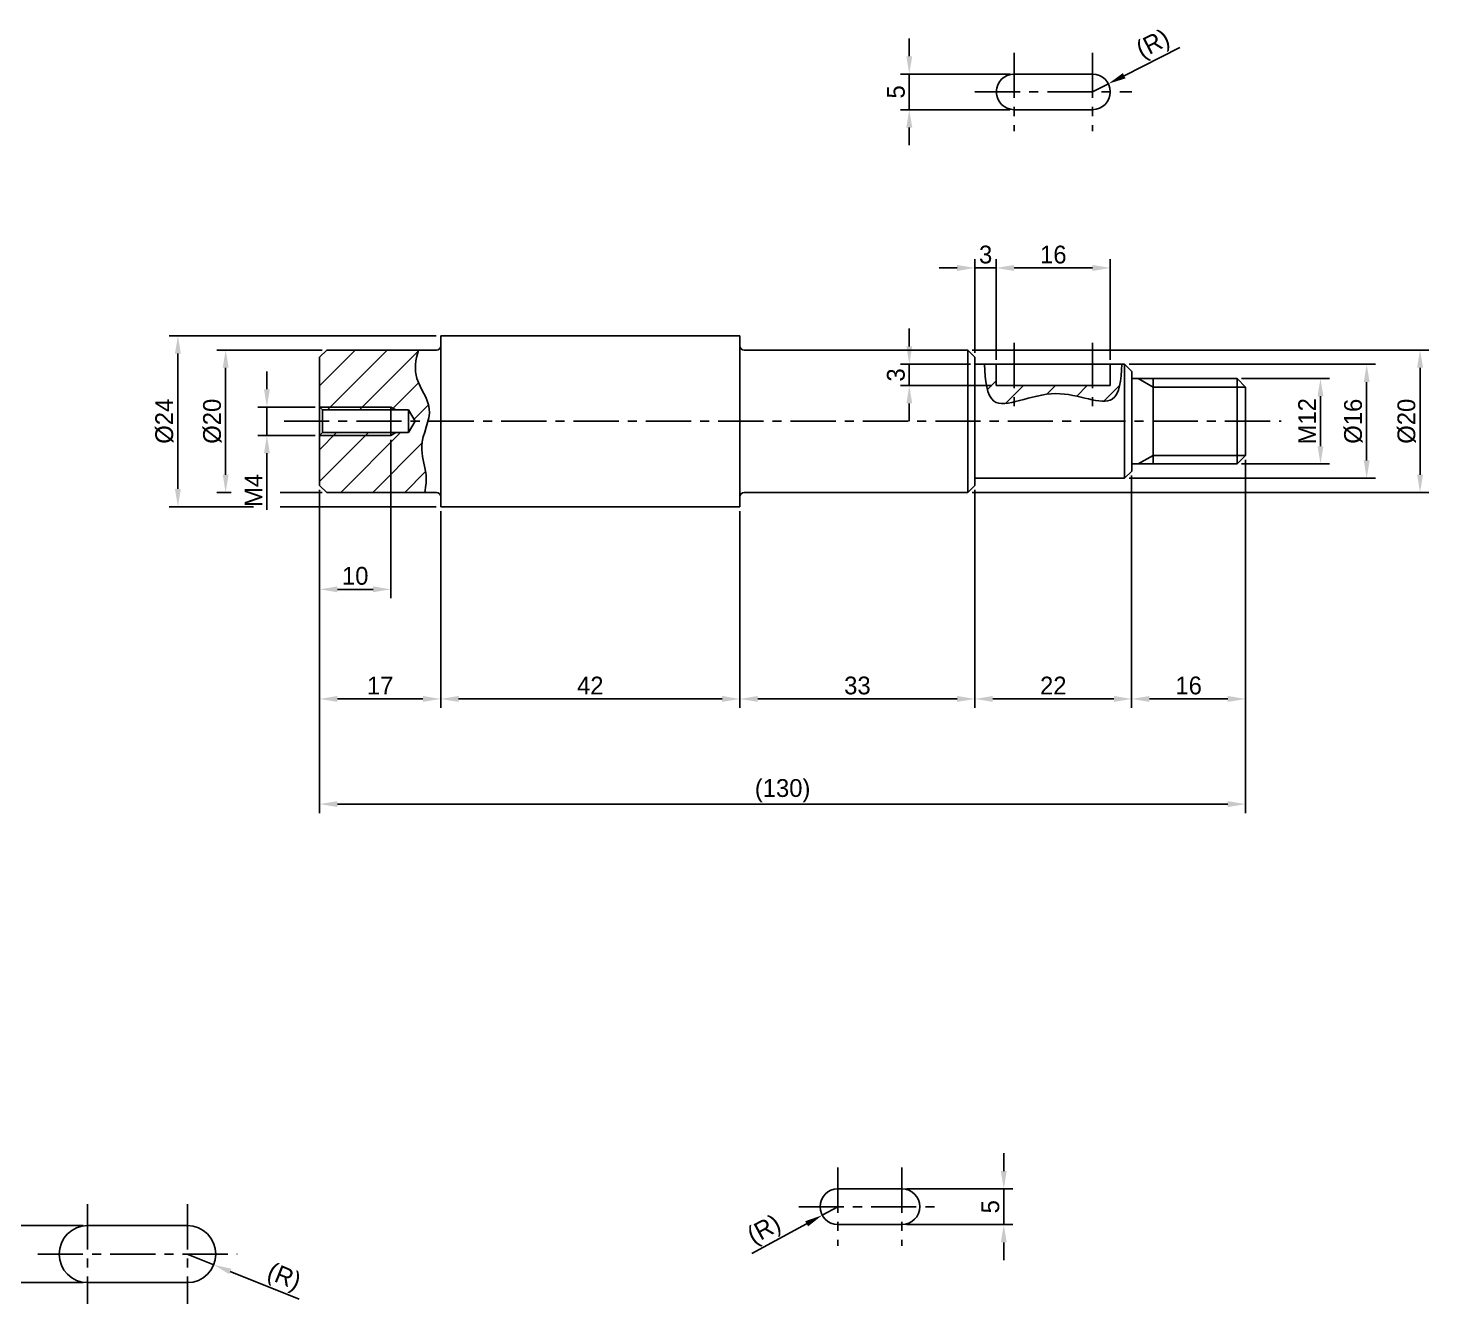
# Model space of a CAD drawing. Header units: millimetres. Extents: x 30 to 1168, y -22 to 440.
# Drawn here: x 203.4 to 400.1, y 252.6 to 431.7 of the extents above; entities that cross this region are included whole.
import ezdxf

# ---------------------------------------------------------------- set-up
doc = ezdxf.new("R2010")
doc.units = ezdxf.units.MM
doc.header["$LTSCALE"] = 0.2
doc.linetypes.add('CENTER', pattern=[50.8, 31.75, -6.35, 6.35, -6.35])
for name, color, linetype in [('가는실선', 1, 'Continuous'), ('외형선', 3, 'Continuous'), ('중심선', 1, 'CENTER'), ('치수', 1, 'Continuous')]:
    doc.layers.add(name, color=color, linetype=linetype)
doc.dimstyles.new('ISO-25', dxfattribs={"dimtxt": 2.5, "dimasz": 2.5, "dimexe": 1.25, "dimexo": 0.625, "dimtad": 1, "dimdsep": 46, "dimtxsty": 'Standard', "dimcen": 0, "dimclrt": 2, "dimadec": 0, "dimazin": 0, "dimtfac": 1, "dimtmove": 0, "dimatfit": 3, "dimfxl": 1, "dimarcsym": 0})
doc.dimstyles.new('지름치수', dxfattribs={"dimtxt": 2.5, "dimasz": 2.5, "dimexe": 1.25, "dimexo": 0.625, "dimtad": 1, "dimdsep": 46, "dimtxsty": 'Standard', "dimcen": 0, "dimclrt": 2, "dimadec": 0, "dimazin": 0, "dimtfac": 1, "dimtmove": 0, "dimatfit": 3, "dimfxl": 1, "dimarcsym": 0})
pattern_1 = [(45, (20.0285, -6e-14), (-2.245064, 2.245064), [])]

# ---------------------------------------------------------------- blocks, each defined once
blk = doc.blocks.new('*D10')
at = {"layer": 'Defpoints', "color": 0, "transparency": 16777216}
for p in [(339.38, 398.04), (336.38, 385.52), (339.38, 384.52)]:
    blk.add_point(p, dxfattribs=at)
at = {"layer": '치수', "color": 0, "lineweight": -2, "transparency": 16777216}
for p, q in [((336.38, 386.14), (336.38, 399.29)), ((339.38, 385.14), (339.38, 399.29)), ((333.88, 398.04), (331.38, 398.04)), ((336.38, 398.04), (339.38, 398.04)), ((341.88, 398.04), (344.38, 398.04))]:
    blk.add_line(p, q, dxfattribs=at)
at = {"layer": '치수', "color": 0, "transparency": 16777216}
for points in [[(333.88, 398.46), (333.88, 397.62), (336.38, 398.04)], [(341.88, 398.46), (341.88, 397.62), (339.38, 398.04)]]:
    blk.add_solid(points, dxfattribs=at)
at = {"layer": '치수', "color": 2, "transparency": 16777216, "insert": (337.88, 399.91), "char_height": 2.5, "attachment_point": 5}
blk.add_mtext('3', dxfattribs=at)
blk = doc.blocks.new('*D11')
at = {"layer": 'Defpoints', "color": 0, "transparency": 16777216}
for p in [(355.38, 398.04), (339.38, 384.52), (355.38, 384.52)]:
    blk.add_point(p, dxfattribs=at)
at = {"layer": '치수', "color": 0, "lineweight": -2, "transparency": 16777216}
for p, q in [((339.38, 385.14), (339.38, 399.29)), ((355.38, 385.14), (355.38, 399.29)), ((341.88, 398.04), (352.88, 398.04))]:
    blk.add_line(p, q, dxfattribs=at)
at = {"layer": '치수', "color": 0, "transparency": 16777216}
for points in [[(341.88, 398.46), (341.88, 397.62), (339.38, 398.04)], [(352.88, 398.46), (352.88, 397.62), (355.38, 398.04)]]:
    blk.add_solid(points, dxfattribs=at)
at = {"layer": '치수', "color": 2, "transparency": 16777216, "insert": (347.38, 399.91), "char_height": 2.5, "attachment_point": 5}
blk.add_mtext('16', dxfattribs=at)
blk = doc.blocks.new('*D12')
at = {"layer": 'Defpoints', "color": 0, "transparency": 16777216}
for p in [(327.16, 384.52), (336.38, 384.52), (339.38, 381.52)]:
    blk.add_point(p, dxfattribs=at)
at = {"layer": '치수', "color": 0, "lineweight": -2, "transparency": 16777216}
for p, q in [((327.16, 387.02), (327.16, 389.52)), ((335.76, 384.52), (325.91, 384.52)), ((327.16, 381.52), (327.16, 384.52)), ((338.76, 381.52), (325.91, 381.52)), ((327.16, 379.02), (327.16, 376.52))]:
    blk.add_line(p, q, dxfattribs=at)
at = {"layer": '치수', "color": 0, "transparency": 16777216}
for points in [[(326.75, 387.02), (327.58, 387.02), (327.16, 384.52)], [(326.75, 379.02), (327.58, 379.02), (327.16, 381.52)]]:
    blk.add_solid(points, dxfattribs=at)
at = {"layer": '치수', "color": 2, "transparency": 16777216, "insert": (325.29, 383.02), "char_height": 2.5, "attachment_point": 5, "rotation": 90}
blk.add_mtext('3', dxfattribs=at)
blk = doc.blocks.new('*D13')
at = {"layer": 'Defpoints', "color": 0, "transparency": 16777216}
for p in [(341.88, 425.26), (327.16, 420.26), (341.88, 420.26)]:
    blk.add_point(p, dxfattribs=at)
at = {"layer": '치수', "color": 0, "lineweight": -2, "transparency": 16777216}
for p, q in [((327.16, 427.76), (327.16, 430.26)), ((341.26, 425.26), (325.91, 425.26)), ((327.16, 425.26), (327.16, 420.26)), ((341.26, 420.26), (325.91, 420.26)), ((327.16, 417.76), (327.16, 415.26))]:
    blk.add_line(p, q, dxfattribs=at)
at = {"layer": '치수', "color": 0, "transparency": 16777216}
for points in [[(326.75, 427.76), (327.58, 427.76), (327.16, 425.26)], [(326.75, 417.76), (327.58, 417.76), (327.16, 420.26)]]:
    blk.add_solid(points, dxfattribs=at)
at = {"layer": '치수', "color": 2, "transparency": 16777216, "insert": (325.29, 422.76), "char_height": 2.5, "attachment_point": 5, "rotation": 90}
blk.add_mtext('5', dxfattribs=at)
blk = doc.blocks.new('*D14')
at = {"layer": 'Defpoints', "color": 0, "transparency": 16777216}
for p in [(355.11, 423.9), (352.88, 422.76)]:
    blk.add_point(p, dxfattribs=at)
at = {"layer": '치수', "color": 0, "lineweight": -2, "transparency": 16777216}
for p, q in [((365.14, 429), (357.34, 425.03)), ((352.88, 422.76), (355.11, 423.9))]:
    blk.add_line(p, q, dxfattribs=at)
at = {"layer": '치수', "color": 0, "transparency": 16777216}
blk.add_solid([(357.15, 425.4), (357.53, 424.66), (355.11, 423.9)], dxfattribs=at)
at = {"layer": '치수', "color": 2, "transparency": 16777216, "insert": (361.5, 429.25), "char_height": 2.5, "attachment_point": 5, "rotation": 26.9703}
blk.add_mtext('(R)', dxfattribs=at)
blk = doc.blocks.new('*D38')
at = {"layer": 'Defpoints', "color": 0, "transparency": 16777216}
for p in [(197.93, 263.59), (211.81, 263.59), (211.81, 255.59)]:
    blk.add_point(p, dxfattribs=at)
at = {"layer": '치수', "color": 0, "lineweight": -2, "transparency": 16777216}
for p, q in [((211.19, 263.59), (196.68, 263.59)), ((197.93, 258.09), (197.93, 261.09)), ((211.19, 255.59), (196.68, 255.59))]:
    blk.add_line(p, q, dxfattribs=at)
at = {"layer": '치수', "color": 0, "transparency": 16777216}
for points in [[(197.52, 261.09), (198.35, 261.09), (197.93, 263.59)], [(197.52, 258.09), (198.35, 258.09), (197.93, 255.59)]]:
    blk.add_solid(points, dxfattribs=at)
at = {"layer": '치수', "color": 2, "transparency": 16777216, "insert": (196.06, 259.59), "char_height": 2.5, "attachment_point": 5, "rotation": 90}
blk.add_mtext('8', dxfattribs=at)
blk = doc.blocks.new('*D39')
at = {"layer": 'Defpoints', "color": 0, "transparency": 16777216}
for p in [(225.81, 259.59), (229.52, 258.09)]:
    blk.add_point(p, dxfattribs=at)
at = {"layer": '치수', "color": 0, "lineweight": -2, "transparency": 16777216}
for p, q in [((225.81, 259.59), (229.52, 258.09)), ((241.49, 253.26), (231.84, 257.16))]:
    blk.add_line(p, q, dxfattribs=at)
at = {"layer": '치수', "color": 0, "transparency": 16777216}
blk.add_solid([(232, 257.54), (231.69, 256.77), (229.52, 258.09)], dxfattribs=at)
at = {"layer": '치수', "color": 2, "transparency": 16777216, "insert": (239.3, 256.17), "char_height": 2.5, "attachment_point": 5, "rotation": 338.0217}
blk.add_mtext('(R)', dxfattribs=at)
blk = doc.blocks.new('*D43')
at = {"layer": 'Defpoints', "color": 0, "transparency": 16777216}
for p in [(326.14, 268.74), (326.14, 263.74), (340.43, 263.74)]:
    blk.add_point(p, dxfattribs=at)
at = {"layer": '치수', "color": 0, "lineweight": -2, "transparency": 16777216}
for p, q in [((340.43, 271.24), (340.43, 273.74)), ((326.76, 268.74), (341.68, 268.74)), ((340.43, 268.74), (340.43, 263.74)), ((326.76, 263.74), (341.68, 263.74)), ((340.43, 261.24), (340.43, 258.74))]:
    blk.add_line(p, q, dxfattribs=at)
at = {"layer": '치수', "color": 0, "transparency": 16777216}
for points in [[(340.01, 271.24), (340.84, 271.24), (340.43, 268.74)], [(340.01, 261.24), (340.84, 261.24), (340.43, 263.74)]]:
    blk.add_solid(points, dxfattribs=at)
at = {"layer": '치수', "color": 2, "transparency": 16777216, "insert": (338.55, 266.24), "char_height": 2.5, "attachment_point": 5, "rotation": 90}
blk.add_mtext('5', dxfattribs=at)
blk = doc.blocks.new('*D44')
at = {"layer": 'Defpoints', "color": 0, "transparency": 16777216}
for p in [(317.14, 266.24), (314.94, 265.05)]:
    blk.add_point(p, dxfattribs=at)
at = {"layer": '치수', "color": 0, "lineweight": -2, "transparency": 16777216}
for p, q in [((317.14, 266.24), (314.94, 265.05)), ((305.07, 259.66), (312.75, 263.85))]:
    blk.add_line(p, q, dxfattribs=at)
at = {"layer": '치수', "color": 0, "transparency": 16777216}
blk.add_solid([(312.55, 264.21), (312.95, 263.48), (314.94, 265.05)], dxfattribs=at)
at = {"layer": '치수', "color": 2, "transparency": 16777216, "insert": (306.91, 262.8), "char_height": 2.5, "attachment_point": 5, "rotation": 28.6063}
blk.add_mtext('(R)', dxfattribs=at)
blk = doc.blocks.new('*D116')
at = {"layer": 'Defpoints', "color": 0, "transparency": 16777216}
for p in [(373.18, 382.52), (373.18, 370.52), (384.89, 370.52)]:
    blk.add_point(p, dxfattribs=at)
at = {"layer": '치수', "color": 0, "lineweight": -2, "transparency": 16777216}
for p, q in [((373.81, 382.52), (386.14, 382.52)), ((384.89, 380.02), (384.89, 373.02)), ((373.81, 370.52), (386.14, 370.52))]:
    blk.add_line(p, q, dxfattribs=at)
at = {"layer": '치수', "color": 0, "transparency": 16777216}
for points in [[(384.47, 380.02), (385.3, 380.02), (384.89, 382.52)], [(384.47, 373.02), (385.3, 373.02), (384.89, 370.52)]]:
    blk.add_solid(points, dxfattribs=at)
at = {"layer": '치수', "color": 2, "transparency": 16777216, "insert": (383.01, 376.52), "char_height": 2.5, "attachment_point": 5, "rotation": 90}
blk.add_mtext('M12', dxfattribs=at)
blk = doc.blocks.new('*D117')
at = {"layer": 'Defpoints', "color": 0, "transparency": 16777216}
for p in [(357.38, 384.52), (357.38, 368.52), (391.37, 368.52)]:
    blk.add_point(p, dxfattribs=at)
at = {"layer": '치수', "color": 0, "lineweight": -2, "transparency": 16777216}
for p, q in [((358.01, 384.52), (392.62, 384.52)), ((391.37, 382.02), (391.37, 371.02)), ((358.01, 368.52), (392.62, 368.52))]:
    blk.add_line(p, q, dxfattribs=at)
at = {"layer": '치수', "color": 0, "transparency": 16777216}
for points in [[(390.96, 382.02), (391.79, 382.02), (391.37, 384.52)], [(390.96, 371.02), (391.79, 371.02), (391.37, 368.52)]]:
    blk.add_solid(points, dxfattribs=at)
at = {"layer": '치수', "color": 2, "transparency": 16777216, "insert": (389.5, 376.52), "char_height": 2.5, "attachment_point": 5, "rotation": 90}
blk.add_mtext('%%c16', dxfattribs=at)
blk = doc.blocks.new('*D118')
at = {"layer": 'Defpoints', "color": 0, "transparency": 16777216}
for p in [(335.38, 386.52), (335.38, 366.52), (398.87, 366.52)]:
    blk.add_point(p, dxfattribs=at)
at = {"layer": '치수', "color": 0, "lineweight": -2, "transparency": 16777216}
for p, q in [((336.01, 386.52), (400.12, 386.52)), ((398.87, 384.02), (398.87, 369.02)), ((336.01, 366.52), (400.12, 366.52))]:
    blk.add_line(p, q, dxfattribs=at)
at = {"layer": '치수', "color": 0, "transparency": 16777216}
for points in [[(398.45, 384.02), (399.29, 384.02), (398.87, 386.52)], [(398.45, 369.02), (399.29, 369.02), (398.87, 366.52)]]:
    blk.add_solid(points, dxfattribs=at)
at = {"layer": '치수', "color": 2, "transparency": 16777216, "insert": (396.99, 376.52), "char_height": 2.5, "attachment_point": 5, "rotation": 90}
blk.add_mtext('%%c20', dxfattribs=at)
blk = doc.blocks.new('*D119')
at = {"layer": 'Defpoints', "color": 0, "transparency": 16777216}
for p in [(244.38, 378.52), (236.98, 374.52), (244.38, 374.52)]:
    blk.add_point(p, dxfattribs=at)
at = {"layer": '치수', "color": 0, "lineweight": -2, "transparency": 16777216}
for p, q in [((236.98, 381.02), (236.98, 383.52)), ((243.76, 378.52), (235.73, 378.52)), ((236.98, 378.52), (236.98, 374.52)), ((243.76, 374.52), (235.73, 374.52)), ((236.98, 372.02), (236.98, 364.1))]:
    blk.add_line(p, q, dxfattribs=at)
at = {"layer": '치수', "color": 0, "transparency": 16777216}
for points in [[(236.57, 381.02), (237.4, 381.02), (236.98, 378.52)], [(236.57, 372.02), (237.4, 372.02), (236.98, 374.52)]]:
    blk.add_solid(points, dxfattribs=at)
at = {"layer": '치수', "color": 2, "transparency": 16777216, "insert": (235.11, 366.81), "char_height": 2.5, "attachment_point": 5, "rotation": 90}
blk.add_mtext('M4', dxfattribs=at)
blk = doc.blocks.new('*D120')
at = {"layer": 'Defpoints', "color": 0, "transparency": 16777216}
for p in [(245.38, 386.52), (231.19, 366.52), (245.38, 366.52)]:
    blk.add_point(p, dxfattribs=at)
at = {"layer": '치수', "color": 0, "lineweight": -2, "transparency": 16777216}
for p, q in [((244.76, 386.52), (229.94, 386.52)), ((231.19, 384.02), (231.19, 369.02)), ((231.98, 366.52), (229.94, 366.52)), ((244.76, 366.52), (238.86, 366.52))]:
    blk.add_line(p, q, dxfattribs=at)
at = {"layer": '치수', "color": 0, "transparency": 16777216}
for points in [[(230.78, 384.02), (231.61, 384.02), (231.19, 386.52)], [(230.78, 369.02), (231.61, 369.02), (231.19, 366.52)]]:
    blk.add_solid(points, dxfattribs=at)
at = {"layer": '치수', "color": 2, "transparency": 16777216, "insert": (229.32, 376.52), "char_height": 2.5, "attachment_point": 5, "rotation": 90}
blk.add_mtext('%%c20', dxfattribs=at)
blk = doc.blocks.new('*D121')
at = {"layer": 'Defpoints', "color": 0, "transparency": 16777216}
for p in [(261.38, 388.52), (224.49, 364.52), (261.38, 364.52)]:
    blk.add_point(p, dxfattribs=at)
at = {"layer": '치수', "color": 0, "lineweight": -2, "transparency": 16777216}
for p, q in [((260.76, 388.52), (223.24, 388.52)), ((224.49, 386.02), (224.49, 367.02)), ((235.11, 364.52), (223.24, 364.52)), ((260.76, 364.52), (238.86, 364.52))]:
    blk.add_line(p, q, dxfattribs=at)
at = {"layer": '치수', "color": 0, "transparency": 16777216}
for points in [[(224.07, 386.02), (224.9, 386.02), (224.49, 388.52)], [(224.07, 367.02), (224.9, 367.02), (224.49, 364.52)]]:
    blk.add_solid(points, dxfattribs=at)
at = {"layer": '치수', "color": 2, "transparency": 16777216, "insert": (222.61, 376.52), "char_height": 2.5, "attachment_point": 5, "rotation": 90}
blk.add_mtext('%%c24', dxfattribs=at)
blk = doc.blocks.new('*D122')
at = {"layer": 'Defpoints', "color": 0, "transparency": 16777216}
for p in [(244.38, 367.52), (261.38, 364.52), (261.38, 337.53)]:
    blk.add_point(p, dxfattribs=at)
at = {"layer": '치수', "color": 0, "lineweight": -2, "transparency": 16777216}
for p, q in [((244.38, 366.89), (244.38, 336.28)), ((261.38, 363.89), (261.38, 336.28)), ((246.88, 337.53), (258.88, 337.53))]:
    blk.add_line(p, q, dxfattribs=at)
at = {"layer": '치수', "color": 0, "transparency": 16777216}
for points in [[(246.88, 337.95), (246.88, 337.12), (244.38, 337.53)], [(258.88, 337.95), (258.88, 337.12), (261.38, 337.53)]]:
    blk.add_solid(points, dxfattribs=at)
at = {"layer": '치수', "color": 2, "transparency": 16777216, "insert": (252.88, 339.41), "char_height": 2.5, "attachment_point": 5}
blk.add_mtext('17', dxfattribs=at)
blk = doc.blocks.new('*D123')
at = {"layer": 'Defpoints', "color": 0, "transparency": 16777216}
for p in [(261.38, 364.52), (303.38, 364.52), (303.38, 337.53)]:
    blk.add_point(p, dxfattribs=at)
at = {"layer": '치수', "color": 0, "lineweight": -2, "transparency": 16777216}
for p, q in [((261.38, 363.89), (261.38, 336.28)), ((303.38, 363.89), (303.38, 336.28)), ((263.88, 337.53), (300.88, 337.53))]:
    blk.add_line(p, q, dxfattribs=at)
at = {"layer": '치수', "color": 0, "transparency": 16777216}
for points in [[(263.88, 337.95), (263.88, 337.12), (261.38, 337.53)], [(300.88, 337.95), (300.88, 337.12), (303.38, 337.53)]]:
    blk.add_solid(points, dxfattribs=at)
at = {"layer": '치수', "color": 2, "transparency": 16777216, "insert": (282.38, 339.41), "char_height": 2.5, "attachment_point": 5}
blk.add_mtext('42', dxfattribs=at)
blk = doc.blocks.new('*D124')
at = {"layer": 'Defpoints', "color": 0, "transparency": 16777216}
for p in [(336.38, 367.52), (303.38, 364.52), (336.38, 337.53)]:
    blk.add_point(p, dxfattribs=at)
at = {"layer": '치수', "color": 0, "lineweight": -2, "transparency": 16777216}
for p, q in [((336.38, 366.89), (336.38, 336.28)), ((303.38, 363.89), (303.38, 336.28)), ((305.88, 337.53), (333.88, 337.53))]:
    blk.add_line(p, q, dxfattribs=at)
at = {"layer": '치수', "color": 0, "transparency": 16777216}
for points in [[(305.88, 337.95), (305.88, 337.12), (303.38, 337.53)], [(333.88, 337.95), (333.88, 337.12), (336.38, 337.53)]]:
    blk.add_solid(points, dxfattribs=at)
at = {"layer": '치수', "color": 2, "transparency": 16777216, "insert": (319.88, 339.41), "char_height": 2.5, "attachment_point": 5}
blk.add_mtext('33', dxfattribs=at)
blk = doc.blocks.new('*D125')
at = {"layer": 'Defpoints', "color": 0, "transparency": 16777216}
for p in [(358.38, 369.52), (336.38, 367.52), (358.38, 337.53)]:
    blk.add_point(p, dxfattribs=at)
at = {"layer": '치수', "color": 0, "lineweight": -2, "transparency": 16777216}
for p, q in [((358.38, 368.89), (358.38, 336.28)), ((336.38, 366.89), (336.38, 336.28)), ((338.88, 337.53), (355.88, 337.53))]:
    blk.add_line(p, q, dxfattribs=at)
at = {"layer": '치수', "color": 0, "transparency": 16777216}
for points in [[(338.88, 337.95), (338.88, 337.12), (336.38, 337.53)], [(355.88, 337.95), (355.88, 337.12), (358.38, 337.53)]]:
    blk.add_solid(points, dxfattribs=at)
at = {"layer": '치수', "color": 2, "transparency": 16777216, "insert": (347.38, 339.41), "char_height": 2.5, "attachment_point": 5}
blk.add_mtext('22', dxfattribs=at)
blk = doc.blocks.new('*D126')
at = {"layer": 'Defpoints', "color": 0, "transparency": 16777216}
for p in [(374.38, 371.72), (358.38, 369.52), (374.38, 337.53)]:
    blk.add_point(p, dxfattribs=at)
at = {"layer": '치수', "color": 0, "lineweight": -2, "transparency": 16777216}
for p, q in [((374.38, 371.09), (374.38, 336.28)), ((358.38, 368.89), (358.38, 336.28)), ((360.88, 337.53), (371.88, 337.53))]:
    blk.add_line(p, q, dxfattribs=at)
at = {"layer": '치수', "color": 0, "transparency": 16777216}
for points in [[(360.88, 337.95), (360.88, 337.12), (358.38, 337.53)], [(371.88, 337.95), (371.88, 337.12), (374.38, 337.53)]]:
    blk.add_solid(points, dxfattribs=at)
at = {"layer": '치수', "color": 2, "transparency": 16777216, "insert": (366.38, 339.41), "char_height": 2.5, "attachment_point": 5}
blk.add_mtext('16', dxfattribs=at)
blk = doc.blocks.new('*D127')
at = {"layer": 'Defpoints', "color": 0, "transparency": 16777216}
for p in [(374.38, 371.72), (244.38, 367.52), (374.38, 322.77)]:
    blk.add_point(p, dxfattribs=at)
at = {"layer": '치수', "color": 0, "lineweight": -2, "transparency": 16777216}
for p, q in [((374.38, 371.09), (374.38, 321.52)), ((244.38, 366.89), (244.38, 321.52)), ((246.88, 322.77), (371.88, 322.77))]:
    blk.add_line(p, q, dxfattribs=at)
at = {"layer": '치수', "color": 0, "transparency": 16777216}
for points in [[(246.88, 323.19), (246.88, 322.35), (244.38, 322.77)], [(371.88, 323.19), (371.88, 322.35), (374.38, 322.77)]]:
    blk.add_solid(points, dxfattribs=at)
at = {"layer": '치수', "color": 2, "transparency": 16777216, "insert": (309.38, 324.65), "char_height": 2.5, "attachment_point": 5}
blk.add_mtext('(130)', dxfattribs=at)
blk = doc.blocks.new('*D128')
at = {"layer": 'Defpoints', "color": 0, "transparency": 16777216}
for p in [(254.38, 374.52), (244.38, 367.52), (254.38, 352.92)]:
    blk.add_point(p, dxfattribs=at)
at = {"layer": '치수', "color": 0, "lineweight": -2, "transparency": 16777216}
for p, q in [((254.38, 373.89), (254.38, 351.67)), ((244.38, 366.89), (244.38, 351.67)), ((246.88, 352.92), (251.88, 352.92))]:
    blk.add_line(p, q, dxfattribs=at)
at = {"layer": '치수', "color": 0, "transparency": 16777216}
for points in [[(246.88, 353.34), (246.88, 352.51), (244.38, 352.92)], [(251.88, 353.34), (251.88, 352.51), (254.38, 352.92)]]:
    blk.add_solid(points, dxfattribs=at)
at = {"layer": '치수', "color": 2, "transparency": 16777216, "insert": (249.38, 354.8), "char_height": 2.5, "attachment_point": 5}
blk.add_mtext('10', dxfattribs=at)

msp = doc.modelspace()

# ---------------------------------------------------------------- hatches: boundary and pattern name
at = {"layer": '가는실선'}
h = msp.add_hatch(dxfattribs=at)
h.set_pattern_fill('ANSI31', color=256)
h.set_pattern_definition(pattern_1)
edge = h.paths.add_edge_path()
edge.add_spline(control_points=[(259.596, 376.519), (259.753, 377.125), (260.078, 379.18), (257.452, 382.294), (257.857, 385.143), (258.247, 386.519)], knot_values=[2.1213777, 2.1213777, 2.1213777, 2.1213777, 3.982564, 8.5155924, 12.623727, 12.623727, 12.623727, 12.623727], degree=3, periodic=0)
edge.add_line((258.247, 386.519), (245.383, 386.519))
edge.add_line((245.383, 386.519), (244.383, 385.519))
edge.add_line((244.383, 385.519), (244.383, 378.519))
edge.add_line((244.383, 378.519), (254.383, 378.519))
edge.add_line((254.383, 378.519), (255.076, 378.119))
edge.add_line((255.076, 378.119), (256.883, 378.119))
edge.add_line((256.883, 378.119), (257.807, 376.519))
edge.add_line((257.807, 376.519), (259.596, 376.519))
edge = h.paths.add_edge_path()
edge.add_spline(control_points=[(259.151, 366.519), (259.319, 367.436), (259.496, 369.586), (258.2, 372.904), (259.293, 375.351), (259.596, 376.519)], knot_values=[12.623727, 12.623727, 12.623727, 12.623727, 15.4058666, 19.148493, 22.7349226, 22.7349226, 22.7349226, 22.7349226], degree=3, periodic=0)
edge.add_line((259.596, 376.519), (257.807, 376.519))
edge.add_line((257.807, 376.519), (256.883, 374.919))
edge.add_line((256.883, 374.919), (255.076, 374.919))
edge.add_line((255.076, 374.919), (254.383, 374.519))
edge.add_line((254.383, 374.519), (244.383, 374.519))
edge.add_line((244.383, 374.519), (244.383, 367.519))
edge.add_line((244.383, 367.519), (245.383, 366.519))
edge.add_line((245.383, 366.519), (259.151, 366.519))
h.paths.add_polyline_path([(254.383, 378.519), (244.383, 378.519), (244.783, 378.119), (254.383, 378.119)], flags=17)
h.paths.add_polyline_path([(254.383, 374.919), (244.783, 374.919), (244.383, 374.519), (254.383, 374.519)], flags=17)
h = msp.add_hatch(dxfattribs=at)
h.set_pattern_fill('ANSI31', color=256)
h.set_pattern_definition(pattern_1)
edge = h.paths.add_edge_path()
edge.add_line((341.883, 381.519), (339.383, 381.519))
edge.add_line((339.383, 381.519), (339.383, 384.519))
edge.add_line((339.383, 384.519), (337.726, 384.519))
edge.add_spline(control_points=[(337.726, 384.519), (337.82, 382.217), (338.163, 378.724), (340.686, 378.955), (341.883, 379.233)], knot_values=[0.920579, 0.920579, 0.920579, 0.920579, 6.4619967, 10.0975467, 10.0975467, 10.0975467, 10.0975467], degree=3, periodic=0)
edge.add_line((341.883, 379.233), (341.883, 381.519))
edge = h.paths.add_edge_path()
edge.add_line((352.883, 381.519), (341.883, 381.519))
edge.add_line((341.883, 381.519), (341.883, 379.233))
edge.add_spline(control_points=[(341.883, 379.233), (343.577, 379.626), (347.5, 381.064), (351.38, 379.847), (352.883, 379.532)], knot_values=[10.0975467, 10.0975467, 10.0975467, 10.0975467, 15.2423085, 19.7500781, 19.7500781, 19.7500781, 19.7500781], degree=3, periodic=0)
edge.add_line((352.883, 379.532), (352.883, 381.519))
edge = h.paths.add_edge_path()
edge.add_spline(control_points=[(352.883, 379.532), (354.027, 379.292), (356.528, 379.05), (356.939, 382.259), (357.016, 384.519)], knot_values=[19.7500781, 19.7500781, 19.7500781, 19.7500781, 23.1795518, 28.6443794, 28.6443794, 28.6443794, 28.6443794], degree=3, periodic=0)
edge.add_line((357.016, 384.519), (355.383, 384.519))
edge.add_line((355.383, 384.519), (355.383, 381.519))
edge.add_line((355.383, 381.519), (352.883, 381.519))
edge.add_line((352.883, 381.519), (352.883, 379.532))

# ---------------------------------------------------------------- linework, layer by layer
for p, q in [((361.383, 381.319), (359.305, 382.519)), ((361.383, 381.319), (374.383, 381.319)), ((244.383, 378.519), (254.383, 378.519)), ((254.383, 378.519), (255.076, 378.119)), ((244.383, 374.519), (254.383, 374.519)), ((254.383, 374.519), (255.076, 374.919)), ((361.383, 371.719), (359.305, 370.519)), ((361.383, 371.719), (374.383, 371.719))]:
    msp.add_line(p, q, dxfattribs=at)
for points, knots in [([(258.247, 386.519), (257.857, 385.143), (257.452, 382.294), (260.974, 378.117), (257.961, 373.515), (259.496, 369.586), (259.319, 367.436), (259.151, 366.519)], [2.1213777, 2.1213777, 2.1213777, 2.1213777, 6.2295123, 10.7625407, 16.2101566, 19.952783, 22.7349226, 22.7349226, 22.7349226, 22.7349226]), ([(337.726, 384.519), (337.82, 382.217), (338.356, 376.766), (347.438, 382.388), (356.32, 377.424), (356.939, 382.259), (357.016, 384.519)], [0.920579, 0.920579, 0.920579, 0.920579, 6.4619967, 15.2423085, 23.1795518, 28.6443794, 28.6443794, 28.6443794, 28.6443794])]:
    msp.add_open_spline(points, degree=3, knots=knots, dxfattribs=at)
at = {"layer": '외형선'}
for p, q in [((341.883, 425.262), (352.883, 425.262)), ((339.383, 422.762), (339.383, 422.762)), ((355.383, 422.762), (355.383, 422.762)), ((341.883, 420.262), (352.883, 420.262)), ((261.383, 388.519), (303.383, 388.519)), ((261.383, 388.519), (261.383, 364.519)), ((303.383, 388.519), (303.383, 364.519)), ((245.383, 386.519), (244.383, 385.519)), ((244.383, 385.519), (244.383, 367.519)), ((245.383, 386.519), (260.783, 386.519)), ((303.983, 386.519), (335.383, 386.519)), ((335.383, 386.519), (336.383, 385.519)), ((335.383, 386.519), (335.383, 366.519)), ((336.383, 385.519), (336.383, 367.519)), ((336.383, 384.519), (357.383, 384.519)), ((339.383, 384.519), (339.383, 381.519)), ((355.383, 384.519), (355.383, 381.519)), ((357.383, 384.519), (358.383, 383.519)), ((357.383, 384.519), (357.383, 368.519)), ((358.383, 383.519), (358.383, 369.519)), ((358.383, 382.519), (373.183, 382.519)), ((361.383, 382.519), (361.383, 370.519)), ((373.183, 382.519), (373.183, 370.519)), ((373.183, 382.519), (374.383, 381.319)), ((339.383, 381.519), (355.383, 381.519)), ((374.383, 381.319), (374.383, 371.719)), ((244.783, 378.119), (244.383, 378.519)), ((244.783, 378.119), (256.883, 378.119)), ((244.783, 378.119), (244.783, 374.919)), ((254.383, 378.519), (254.383, 374.519)), ((256.883, 378.119), (256.883, 374.919)), ((256.883, 378.119), (257.807, 376.519)), ((256.883, 374.919), (257.807, 376.519)), ((244.783, 374.919), (244.383, 374.519)), ((244.783, 374.919), (256.883, 374.919)), ((374.383, 371.719), (373.183, 370.519)), ((358.383, 370.519), (373.183, 370.519)), ((336.383, 368.519), (357.383, 368.519)), ((358.383, 369.519), (357.383, 368.519)), ((245.383, 366.519), (244.383, 367.519)), ((245.383, 366.519), (260.783, 366.519)), ((303.983, 366.519), (335.383, 366.519)), ((336.383, 367.519), (335.383, 366.519)), ((261.383, 364.519), (303.383, 364.519)), ((317.138, 268.742), (326.138, 268.742)), ((314.638, 266.242), (314.638, 266.242)), ((328.638, 266.242), (328.638, 266.242)), ((211.814, 263.589), (225.814, 263.589)), ((317.138, 263.742), (326.138, 263.742)), ((207.814, 259.589), (207.814, 259.589)), ((229.814, 259.589), (229.814, 259.589)), ((211.814, 255.589), (225.814, 255.589))]:
    msp.add_line(p, q, dxfattribs=at)
for centre, radius, start, end in [((341.883, 422.762), 2.5, 90, 180), ((352.883, 422.762), 2.5, 0, 90), ((341.883, 422.762), 2.5, 180, 270), ((352.883, 422.762), 2.5, 270, 0), ((260.783, 387.119), 0.6, 270, 0), ((303.983, 387.119), 0.6, 180, 270), ((260.783, 365.919), 0.6, 0, 90), ((303.983, 365.919), 0.6, 90, 180), ((317.138, 266.242), 2.5, 90, 180), ((326.138, 266.242), 2.5, 0, 90), ((317.138, 266.242), 2.5, 180, 270), ((326.138, 266.242), 2.5, 270, 0), ((211.814, 259.589), 4, 90, 180), ((225.814, 259.589), 4, 0, 90), ((211.814, 259.589), 4, 180, 270), ((225.814, 259.589), 4, 270, 0)]:
    msp.add_arc(centre, radius, start, end, dxfattribs=at)
at = {"layer": '중심선'}
for p, q in [((341.883, 428.262), (341.883, 417.262)), ((352.883, 428.262), (352.883, 417.262)), ((336.383, 422.762), (358.383, 422.762)), ((341.883, 387.519), (341.883, 378.519)), ((352.883, 387.519), (352.883, 378.519)), ((239.383, 376.519), (379.383, 376.519)), ((317.138, 271.742), (317.138, 260.742)), ((326.138, 271.742), (326.138, 260.742)), ((211.814, 266.589), (211.814, 252.589)), ((225.814, 266.589), (225.814, 252.589)), ((311.638, 266.242), (331.638, 266.242)), ((204.814, 259.589), (232.814, 259.589))]:
    msp.add_line(p, q, dxfattribs=at)

# ---------------------------------------------------------------- dimensions: what is measured, and where the dimension line sits
at = {"layer": '치수'}
for center, mpoint, picture, middle in [((352.883, 422.762), (355.111, 423.896), '*D14', (361.502, 429.252)), ((317.138, 266.242), (314.943, 265.045), '*D44', (306.912, 262.801))]:
    dim = msp.add_radius_dim(center=center, mpoint=mpoint, text='(R)', dimstyle='ISO-25', dxfattribs=at)
    dim.commit()
    dim.dimension.update_dxf_attribs({"geometry": picture, "text_midpoint": middle})
for base, p1, p2, picture, middle in [((327.162, 420.262), (341.883, 425.262), (341.883, 420.262), '*D13', (325.287, 422.762)), ((327.162, 384.519), (339.383, 381.519), (336.383, 384.519), '*D12', (325.287, 383.019)), ((340.426, 263.742), (326.138, 268.742), (326.138, 263.742), '*D43', (338.551, 266.242)), ((197.932, 263.589), (211.814, 255.589), (211.814, 263.589), '*D38', (196.057, 259.589))]:
    dim = msp.add_linear_dim(base=base, p1=p1, p2=p2, angle=90, dimstyle='ISO-25', dxfattribs=at)
    dim.commit()
    dim.dimension.update_dxf_attribs({"geometry": picture, "text_midpoint": middle})
for base, p1, p2, picture, middle in [((339.383, 398.039), (336.383, 385.519), (339.383, 384.519), '*D10', (337.883, 399.914)), ((355.383, 398.039), (339.383, 384.519), (355.383, 384.519), '*D11', (347.383, 399.914)), ((254.383, 352.923), (244.383, 367.519), (254.383, 374.519), '*D128', (249.383, 354.798)), ((261.383, 337.532), (244.383, 367.519), (261.383, 364.519), '*D122', (252.883, 339.407))]:
    dim = msp.add_linear_dim(base=base, p1=p1, p2=p2, dimstyle='ISO-25', dxfattribs=at)
    dim.commit()
    dim.dimension.update_dxf_attribs({"geometry": picture, "text_midpoint": middle})
for base, p1, p2, picture, middle in [((224.488, 364.519), (261.383, 388.519), (261.383, 364.519), '*D121', (222.613, 376.519)), ((231.193, 366.519), (245.383, 386.519), (245.383, 366.519), '*D120', (229.318, 376.519)), ((398.87, 366.519), (335.383, 386.519), (335.383, 366.519), '*D118', (396.995, 376.519)), ((391.372, 368.519), (357.383, 384.519), (357.383, 368.519), '*D117', (389.497, 376.519))]:
    dim = msp.add_linear_dim(base=base, p1=p1, p2=p2, angle=90, dimstyle='지름치수', override={"dimpost": '%%c<>'}, dxfattribs=at)
    dim.commit()
    dim.dimension.update_dxf_attribs({"geometry": picture, "text_midpoint": middle})
for base, p1, p2, picture, middle in [((236.983, 374.519), (244.383, 378.519), (244.383, 374.519), '*D119', (235.108, 366.811)), ((384.887, 370.519), (373.183, 382.519), (373.183, 370.519), '*D116', (383.012, 376.519))]:
    dim = msp.add_linear_dim(base=base, p1=p1, p2=p2, angle=90, text='M<>', dimstyle='ISO-25', dxfattribs=at)
    dim.commit()
    dim.dimension.update_dxf_attribs({"geometry": picture, "text_midpoint": middle})
dim = msp.add_linear_dim(base=(374.383, 322.771), p1=(244.383, 367.519), p2=(374.383, 371.719), text='(<>)', dimstyle='ISO-25', dxfattribs=at)
dim.commit()
dim.dimension.update_dxf_attribs({"geometry": '*D127', "text_midpoint": (309.383, 324.646)})
for base, p1, p2, picture, middle in [((374.383, 337.532), (358.383, 369.519), (374.383, 371.719), '*D126', (366.383, 339.407)), ((358.383, 337.532), (336.383, 367.519), (358.383, 369.519), '*D125', (347.383, 339.407)), ((336.383, 337.532), (303.383, 364.519), (336.383, 367.519), '*D124', (319.883, 339.407)), ((303.383, 337.532), (261.383, 364.519), (303.383, 364.519), '*D123', (282.383, 339.407))]:
    dim = msp.add_linear_dim(base=base, p1=p1, p2=p2, dimstyle='ISO-25', override={"dimtmove": 1}, dxfattribs=at)
    dim.commit()
    dim.dimension.update_dxf_attribs({"geometry": picture, "text_midpoint": middle})
dim = msp.add_radius_dim(center=(225.814, 259.589), mpoint=(229.523, 258.092), text='(R)', dimstyle='ISO-25', dxfattribs=at)
dim.commit()
dim.dimension.update_dxf_attribs({"geometry": '*D39', "text_midpoint": (238.596, 254.43), "dimtype": 164})

doc.saveas('drawing.dxf')
